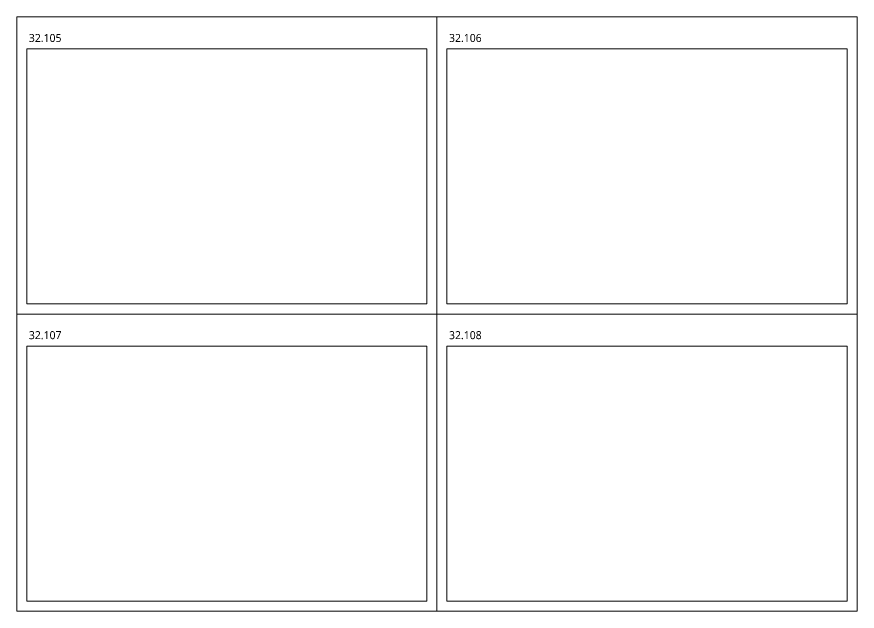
# Model space of a CAD drawing. Header units: millimetres. Extents: x -14863 to -6053, y 1430 to 7872.
# Drawn here: x -10253 to -6053, y 4772 to 7742 of the extents above; entities that cross this region are included whole.
import ezdxf

# ---------------------------------------------------------------- set-up
doc = ezdxf.new("R2010")
doc.units = ezdxf.units.MM
doc.layers.add('A-DETL', color=90, linetype='Continuous', lineweight=18)
doc.layers.add('G-ANNO-TEXT', color=231, linetype='Continuous', lineweight=13)
doc.styles.add('Segoe UI_4', font='segoeui.ttf', dxfattribs={"height": 40})

msp = doc.modelspace()

# ---------------------------------------------------------------- linework, layer by layer
at = {"layer": 'A-DETL'}
for p, q in [((-10253.2, 7742.2), (-6053.2, 7742.2)), ((-10253.2, 4772.2), (-10253.2, 7742.2)), ((-8153.2, 7742.2), (-8153.2, 4772.2)), ((-6053.2, 7742.2), (-6053.2, 4772.2)), ((-10203.2, 6307.2), (-10203.2, 7582.2)), ((-10203.2, 7582.2), (-8203.2, 7582.2)), ((-8203.2, 7582.2), (-8203.2, 6307.2)), ((-8103.2, 6307.2), (-8103.2, 7582.2)), ((-8103.2, 7582.2), (-6103.2, 7582.2)), ((-6103.2, 7582.2), (-6103.2, 6307.2)), ((-10203.2, 6307.2), (-8203.2, 6307.2)), ((-8103.2, 6307.2), (-6103.2, 6307.2)), ((-10253.2, 6257.2), (-6053.2, 6257.2)), ((-10203.2, 4822.2), (-10203.2, 6097.2)), ((-10203.2, 6097.2), (-8203.2, 6097.2)), ((-8203.2, 6097.2), (-8203.2, 4822.2)), ((-8103.2, 4822.2), (-8103.2, 6097.2)), ((-8103.2, 6097.2), (-6103.2, 6097.2)), ((-6103.2, 6097.2), (-6103.2, 4822.2)), ((-10203.2, 4822.2), (-8203.2, 4822.2)), ((-8103.2, 4822.2), (-6103.2, 4822.2)), ((-10253.2, 4772.2), (-6053.2, 4772.2))]:
    msp.add_line(p, q, dxfattribs=at)

# ---------------------------------------------------------------- texts
at = {"layer": 'G-ANNO-TEXT', "color": 7, "char_height": 40, "width": 201.624, "attachment_point": 1, "style": 'Segoe UI_4'}
for s, insert in [('32.105', (-10192.9, 7656.5)), ('32.106', (-8092.9, 7656.5)), ('32.107', (-10192.9, 6171.5)), ('32.108', (-8092.9, 6171.5))]:
    msp.add_mtext(s, dxfattribs=dict(at, insert=insert))

doc.saveas('drawing.dxf')
